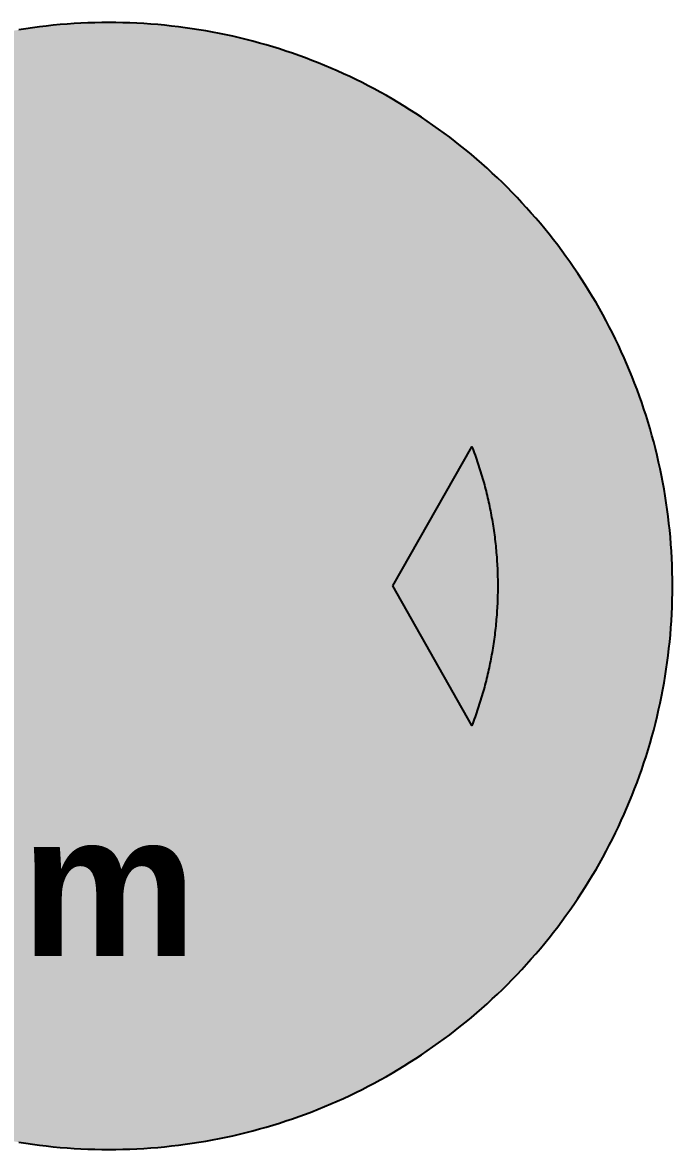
# Model space of a CAD drawing. Header units: metres. Extents: x -10.3 to 34.1, y -1.5 to 32.9.
# Drawn here: x 1.534 to 4.1, y 24.708 to 29.158 of the extents above; entities that cross this region are included whole.
import ezdxf
from ezdxf.enums import TextEntityAlignment as Align

# ---------------------------------------------------------------- set-up
doc = ezdxf.new("R2010")
doc.units = ezdxf.units.M
doc.styles.add('DZ', font='arialbd.ttf')

# ---------------------------------------------------------------- blocks, each defined once
blk = doc.blocks.new('*U10')
at = {"true_color": 0xf1efea}
blk.add_hatch(color=7, dxfattribs=at).paths.add_polyline_path([(3.175028208457561, 4.725145759998384e-05), (3.174731208457742, 0.0394612514575936), (3.174044208457544, 0.07885725145759714), (3.172826208457663, 0.1181752514575987), (3.171074208457539, 0.1574182514575977), (3.168863208457551, 0.1966612514575967), (3.166196208457577, 0.2357512514575983), (3.163073208457617, 0.2748442514575924), (3.159491208457566, 0.3137812514575966), (3.155375208457726, 0.3527182514576008), (3.150803208457673, 0.3915052514576001), (3.14570020845771, 0.4302142514575973), (3.14021320845758, 0.4688482514575991), (3.134192208457661, 0.5074042514575989), (3.12771520845753, 0.5458102514575938), (3.12078220845764, 0.5841382514575937), (3.113390208457658, 0.6223162514575957), (3.105542208457691, 0.6604162514575957), (3.097235208457632, 0.6983632514575913), (3.088472208457588, 0.7361572514575965), (3.079253208457557, 0.7738762514575921), (3.069575208457663, 0.8115202514575923), (3.059441208457556, 0.8489332514575931), (3.04877320845766, 0.8862712514575986), (3.037724208457703, 0.923381251457597), (3.026294208457684, 0.9604132514575934), (3.01433020845765, 0.997295251457599), (3.001910208457629, 1.033946251457591), (2.989109208457548, 1.070522251457595), (2.975774208457678, 1.106870251457591), (2.96205820845752, 1.1431432514576), (2.947883208457724, 1.179185251457595), (2.933330208457519, 1.214999251457597), (2.918318208457676, 1.250660251457594), (2.902850208457621, 1.286168251457594), (2.886923208457701, 1.321526251457597), (2.870540208457569, 1.356578251457597), (2.853776208457602, 1.391555251457595), (2.836631208457574, 1.426226251457598), (2.819030208457561, 1.460744251457596), (2.800970208457684, 1.495034251457595), (2.782529208457517, 1.529171251457596), (2.763632208457593, 1.563005251457595), (2.744276208457577, 1.596683251457597), (2.72461720845753, 1.630136251457598), (2.704424208457694, 1.663283251457598), (2.6839282084576, 1.6962772514576), (2.662973208457642, 1.7289682514576), (2.641559208457593, 1.761506251457595), (2.619767208457588, 1.793738251457595), (2.597591208457643, 1.825742251457596), (2.574962208457591, 1.857440251457595), (2.552024208457524, 1.888910251457594), (2.528555208457546, 1.920152251457592), (2.504780208457659, 1.951091251457596), (2.48054920845756, 1.981724251457598), (2.45601220845755, 2.0121262514576), (2.430944208457631, 2.042303251457595), (2.405567208457696, 2.072096251457593), (2.379812208457579, 2.101661251457598), (2.353601208457703, 2.130923251457594), (2.327081208457584, 2.159954251457597), (2.300108208457586, 2.188607251457595), (2.272751208457648, 2.2169512514576), (2.245091208457679, 2.244995251457594), (2.216972208457618, 2.272730251457594), (2.188628208457557, 2.300087251457596), (2.159975208457708, 2.327060251457594), (2.130944208457676, 2.353580251457599), (2.101682208457659, 2.379791251457595), (2.072117208457612, 2.405546251457592), (2.042324208457685, 2.430923251457598), (2.01214720845759, 2.455916251457593), (1.981745208457723, 2.480528251457597), (1.951112208457643, 2.504759251457598), (1.920173208457654, 2.528534251457598), (1.888931208457634, 2.551928251457594), (1.857461208457734, 2.5749412514576), (1.825685208457698, 2.597570251457595), (1.793759208457586, 2.619746251457597), (1.761527208457564, 2.641538251457595), (1.728989208457633, 2.662952251457595), (1.696298208457519, 2.683907251457596), (1.663304208457602, 2.704403251457597), (1.630157208457731, 2.724596251457596), (1.596704208457722, 2.744333251457595), (1.563026208457713, 2.763611251457595), (1.529192208457643, 2.782508251457598), (1.495055208457543, 2.800949251457594), (1.460765208457715, 2.819009251457599), (1.426247208457553, 2.836610251457598), (1.391576208457663, 2.853833251457599), (1.356599208457637, 2.870597251457594), (1.321547208457686, 2.886902251457597), (1.286189208457599, 2.902829251457595), (1.250681208457663, 2.9182972514576), (1.215020208457545, 2.933309251457599), (1.179128208457668, 2.947940251457593), (1.143086208457716, 2.9620372514576), (1.106891208457582, 2.975828251457598), (1.07054320845772, 2.9890882514576), (1.033967208457525, 3.001889251457596), (0.9973162084576321, 3.014309251457595), (0.960434208457527, 3.026273251457594), (0.9234022084575733, 3.037778251457594), (0.8862172084576647, 3.048827251457594), (0.8489542084577257, 3.059420251457594), (0.8114632084576803, 3.069554251457594), (0.7738972084577105, 3.079232251457595), (0.7361782084575585, 3.088451251457597), (0.6983842084577097, 3.097292251457594), (0.6603592084576482, 3.105596251457596), (0.6223372084576928, 3.113444251457592), (0.5840842084575248, 3.120836251457595), (0.5457562084576599, 3.127772251457598), (0.5073502084575372, 3.134249251457595), (0.4688692084577175, 3.140192251457597), (0.4302352084577157, 3.145754251457594), (0.3915262084575621, 3.150782251457597), (0.3526642084576812, 3.155354251457593), (0.3138022084575729, 3.159470251457597), (0.2748652084575403, 3.163127251457594), (0.2357722084576741, 3.166253251457595), (0.196607208457535, 3.168920251457591), (0.1574392084575171, 3.171128251457594), (0.1181962084575749, 3.172805251457595), (0.07880020845767799, 3.174023251457596), (0.03940720845765977, 3.174785251457591), (1.120845753543875e-05, 3.175016251457597), (-0.03945979154228585, 3.174785251457591), (-0.07885579154241018, 3.174023251457596), (-0.1181767915423828, 3.172805251457595), (-0.157419791542325, 3.171128251457594), (-0.1966627915422672, 3.168920251457591), (-0.235752791542482, 3.166253251457595), (-0.2748427915424694, 3.163127251457594), (-0.3137797915422746, 3.159470251457597), (-0.3527197915424134, 3.155354251457593), (-0.3915037915422639, 3.150782251457597), (-0.4302157915422962, 3.145754251457594), (-0.4688467915424193, 3.140192251457597), (-0.5074057915422694, 3.134249251457595), (-0.545808791542286, 3.127772251457598), (-0.5841397915424844, 3.120836251457595), (-0.6223147915423946, 3.113444251457592), (-0.6604147915423804, 3.105596251457596), (-0.6983617915424114, 3.097292251457594), (-0.7361587915423664, 3.088451251457597), (-0.773877791542291, 3.079232251457595), (-0.8115187915424125, 3.069554251457594), (-0.8489347915423062, 3.059420251457594), (-0.8862727915423969, 3.048827251457594), (-0.923379791542275, 3.037778251457594), (-0.9604147915423349, 3.026273251457594), (-0.9972937915423339, 3.014309251457595), (-1.033947791542333, 3.001889251457596), (-1.070523791542301, 2.9890882514576), (-1.10687179154239, 2.975828251457598), (-1.143141791542448, 2.9620372514576), (-1.179183791542401, 2.947940251457593), (-1.214997791542474, 2.933309251457599), (-1.250658791542365, 2.9182972514576), (-1.286169791542407, 2.902829251457595), (-1.321524791542388, 2.886902251457597), (-1.356654791542369, 2.870597251457594), (-1.391553791542365, 2.853833251457599), (-1.426224791542482, 2.836610251457598), (-1.460742791542416, 2.819009251457599), (-1.495032791542472, 2.800949251457594), (-1.529169791542345, 2.782508251457598), (-1.563003791542415, 2.763611251457595), (-1.596684791542303, 2.744333251457595), (-1.630134791542432, 2.724596251457596), (-1.663281791542304, 2.704403251457597), (-1.696278791542327, 2.683907251457596), (-1.728966791542335, 2.662952251457595), (-1.761504791542266, 2.641538251457595), (-1.793736791542288, 2.619746251457597), (-1.82574079154243, 2.597570251457595), (-1.857441791542315, 2.5749412514576), (-1.888911791542442, 2.551928251457594), (-1.920153791542462, 2.528534251457598), (-1.951089791542345, 2.504759251457598), (-1.981722791542425, 2.480528251457597), (-2.012127791542398, 2.455916251457593), (-2.042301791542386, 2.430923251457598), (-2.072094791542313, 2.405546251457592), (-2.101662791542467, 2.379791251457595), (-2.130921791542378, 2.353580251457599), (-2.159955791542289, 2.327060251457594), (-2.188605791542259, 2.300087251457596), (-2.216952791542426, 2.272730251457594), (-2.245068791542381, 2.244995251457594), (-2.272731791542456, 2.2169512514576), (-2.300085791542288, 2.188607251457595), (-2.327061791542392, 2.159954251457597), (-2.353578791542405, 2.130923251457594), (-2.379792791542386, 2.101661251457598), (-2.405547791542276, 2.072096251457593), (-2.430921791542333, 2.042303251457595), (-2.455914791542328, 2.0121262514576), (-2.480526791542261, 1.981724251457598), (-2.504760791542467, 1.951091251457596), (-2.528532791542475, 1.920152251457592), (-2.551926791542301, 1.888910251457594), (-2.574939791542293, 1.857440251457595), (-2.597571791542451, 1.825742251457596), (-2.619744791542289, 1.793738251457595), (-2.6415397915424, 1.761506251457595), (-2.662950791542344, 1.7289682514576), (-2.683905791542302, 1.6962772514576), (-2.704404791542275, 1.663283251457598), (-2.724597791542338, 1.630136251457598), (-2.744331791542309, 1.596683251457597), (-2.763609791542295, 1.563005251457595), (-2.782509791542325, 1.529171251457596), (-2.800947791542385, 1.495034251457595), (-2.819007791542263, 1.460744251457596), (-2.836611791542382, 1.426226251457598), (-2.853831791542334, 1.391555251457595), (-2.870595791542301, 1.356578251457597), (-2.886903791542282, 1.321526251457597), (-2.902827791542323, 1.286168251457594), (-2.918295791542378, 1.250660251457594), (-2.933307791542448, 1.214999251457597), (-2.947938791542456, 1.179185251457595), (-2.962035791542449, 1.1431432514576), (-2.975826791542304, 1.106870251457591), (-2.989086791542477, 1.070522251457595), (-3.001887791542331, 1.033946251457591), (-3.014307791542351, 0.997295251457599), (-3.026271791542386, 0.9604132514575934), (-3.037779791542435, 0.923381251457597), (-3.048828791542392, 0.8862712514575986), (-3.059418791542257, 0.8489332514575931), (-3.069552791542365, 0.8115202514575923), (-3.079230791542259, 0.7738762514575921), (-3.088452791542395, 0.7361572514575965), (-3.097290791542364, 0.6983632514575913), (-3.105597791542423, 0.6604162514575957), (-3.11344579154239, 0.6223162514575957), (-3.120837791542372, 0.5841382514575937), (-3.127770791542262, 0.5458102514575938), (-3.134247791542394, 0.5074042514575989), (-3.140190791542282, 0.4688482514575991), (-3.145752791542336, 0.4302142514575973), (-3.150783791542481, 0.3915052514576001), (-3.155355791542306, 0.3527182514576008), (-3.159468791542268, 0.3137812514575966), (-3.163128791542349, 0.2748442514575924), (-3.166251791542309, 0.2357512514575983), (-3.168918791542283, 0.1966612514575967), (-3.171129791542271, 0.1574182514575977), (-3.172803791542365, 0.1181752514575987), (-3.174024791542352, 0.07885725145759714), (-3.174786791542474, 0.0394612514575936), (-3.175014791542353, -9.748542405318972e-06), (-3.174786791542474, -0.03940574854240886), (-3.174024791542352, -0.07880174854240529), (-3.172803791542365, -0.1181977485424017), (-3.171129791542271, -0.1574407485424008), (-3.168918791542283, -0.1966057485424049), (-3.166251791542309, -0.2357737485424014), (-3.163128791542349, -0.274863748542403), (-3.159468791542268, -0.3138007485424072), (-3.155355791542306, -0.3526627485424019), (-3.150783791542481, -0.3915247485424036), (-3.145752791542336, -0.4302367485424003), (-3.140190791542282, -0.4688677485424027), (-3.134247791542394, -0.5073487485424), (-3.127770791542262, -0.545754748542409), (-3.120837791542372, -0.5840827485424018), (-3.11344579154239, -0.6223357485423993), (-3.105597791542423, -0.6603607485424039), (-3.097290791542364, -0.6983827485424019), (-3.088452791542395, -0.7361797485423995), (-3.079230791542259, -0.7738987485424023), (-3.069552791542365, -0.8114647485424076), (-3.059418791542257, -0.8489557485424033), (-3.048828791542392, -0.8862157485423996), (-3.037779791542435, -0.9234007485424076), (-3.026271791542386, -0.9604357485424035), (-3.014307791542351, -0.9973147485424025), (-3.001887791542331, -1.033968748542408), (-2.989086791542477, -1.070544748542405), (-2.975826791542304, -1.106892748542409), (-2.962035791542449, -1.143087748542401), (-2.947938791542456, -1.179129748542403), (-2.933307791542448, -1.215018748542407), (-2.918295791542378, -1.250679748542405), (-2.902827791542323, -1.286190748542404), (-2.886903791542282, -1.321545748542407), (-2.870595791542301, -1.3565977485424), (-2.853831791542334, -1.391574748542405), (-2.836611791542382, -1.426245748542401), (-2.819007791542263, -1.460763748542407), (-2.800947791542385, -1.495053748542405), (-2.782509791542325, -1.529190748542407), (-2.763609791542295, -1.563024748542405), (-2.744331791542309, -1.596705748542407), (-2.724597791542338, -1.630155748542409), (-2.704404791542275, -1.663302748542408), (-2.683905791542302, -1.696299748542403), (-2.662950791542344, -1.728987748542403), (-2.6415397915424, -1.761525748542406), (-2.619744791542289, -1.793757748542406), (-2.597571791542451, -1.825686748542404), (-2.574939791542293, -1.857462748542405), (-2.551926791542301, -1.888932748542404), (-2.528532791542475, -1.920174748542403), (-2.504760791542467, -1.951110748542407), (-2.480526791542261, -1.981743748542401), (-2.455914791542328, -2.012148748542403), (-2.430921791542333, -2.042322748542405), (-2.405547791542276, -2.072115748542403), (-2.379792791542386, -2.101683748542401), (-2.353578791542405, -2.130942748542404), (-2.327061791542392, -2.159976748542407), (-2.300085791542288, -2.188626748542406), (-2.272731791542456, -2.216973748542403), (-2.245068791542381, -2.2450897485424), (-2.216952791542426, -2.272752748542404), (-2.188605791542259, -2.300106748542406), (-2.159955791542289, -2.327082748542404), (-2.130921791542378, -2.353599748542409), (-2.101662791542467, -2.379813748542405), (-2.072094791542313, -2.405568748542409), (-2.042301791542386, -2.430942748542408), (-2.012127791542398, -2.456013748542405), (-1.981722791542425, -2.480547748542408), (-1.951089791542345, -2.504781748542401), (-1.920153791542462, -2.528553748542409), (-1.888911791542442, -2.552025748542407), (-1.857441791542315, -2.574960748542404), (-1.82574079154243, -2.597592748542406), (-1.793736791542288, -2.619765748542408), (-1.761504791542266, -2.641560748542405), (-1.728966791542335, -2.662971748542406), (-1.696278791542327, -2.683926748542406), (-1.663281791542304, -2.704425748542407), (-1.630134791542432, -2.724618748542399), (-1.596684791542303, -2.744277748542403), (-1.563003791542415, -2.763630748542406), (-1.529169791542345, -2.782530748542401), (-1.495032791542472, -2.800968748542404), (-1.460742791542416, -2.819028748542403), (-1.426224791542482, -2.836632748542401), (-1.391553791542365, -2.853777748542401), (-1.356654791542369, -2.870541748542403), (-1.321524791542388, -2.8869247485424), (-1.286169791542407, -2.902848748542405), (-1.250658791542365, -2.918316748542404), (-1.214997791542474, -2.933328748542403), (-1.179183791542401, -2.947884748542409), (-1.143141791542448, -2.962056748542404), (-1.10687179154239, -2.975772748542406), (-1.070523791542301, -2.989107748542404), (-1.033947791542333, -3.001908748542407), (-0.9972937915423339, -3.014328748542406), (-0.9604147915423349, -3.026292748542405), (-0.923379791542275, -3.037722748542409), (-0.8862727915423969, -3.048771748542409), (-0.8489347915423062, -3.059439748542404), (-0.8115187915424125, -3.069573748542405), (-0.773877791542291, -3.079251748542406), (-0.7361587915423664, -3.0884737485424), (-0.6983617915424114, -3.097236748542402), (-0.6604147915423804, -3.105540748542404), (-0.6223147915423946, -3.113388748542407), (-0.5841397915424844, -3.120780748542403), (-0.545808791542286, -3.127716748542399), (-0.5074057915422694, -3.134193748542403), (-0.4688467915424193, -3.1402117485424), (-0.4302157915422962, -3.145698748542403), (-0.3915037915422639, -3.1508047485424), (-0.3527197915424134, -3.155376748542404), (-0.3137797915422746, -3.1594897485424), (-0.2748427915424694, -3.163071748542409), (-0.235752791542482, -3.166197748542404), (-0.1966627915422672, -3.168864748542406), (-0.157419791542325, -3.171072748542402), (-0.1181767915423828, -3.172824748542405), (-0.07885579154241018, -3.174045748542399), (-0.03945979154228585, -3.174729748542406), (1.120845753543875e-05, -3.174960748542405), (0.03940720845765977, -3.174729748542406), (0.07880020845767799, -3.174045748542399), (0.1181962084575749, -3.172824748542405), (0.1574392084575171, -3.171072748542402), (0.196607208457535, -3.168864748542406), (0.2357722084576741, -3.166197748542404), (0.2748652084575403, -3.163071748542409), (0.3138022084575729, -3.1594897485424), (0.3526642084576812, -3.155376748542404), (0.3915262084575621, -3.1508047485424), (0.4302352084577157, -3.145698748542403), (0.4688692084577175, -3.1402117485424), (0.5073502084575372, -3.134193748542403), (0.5457562084576599, -3.127716748542399), (0.5840842084575248, -3.120780748542403), (0.6223372084576928, -3.113388748542407), (0.6603592084576482, -3.105540748542404), (0.6983842084577097, -3.097236748542402), (0.7361782084575585, -3.0884737485424), (0.7738972084577105, -3.079251748542406), (0.8114632084576803, -3.069573748542405), (0.8489542084577257, -3.059439748542404), (0.8862172084576647, -3.048771748542409), (0.9234022084575733, -3.037722748542409), (0.960434208457527, -3.026292748542405), (0.9973162084576321, -3.014328748542406), (1.033967208457525, -3.001908748542407), (1.07054320845772, -2.989107748542404), (1.106891208457582, -2.975772748542406), (1.143086208457716, -2.962056748542404), (1.179128208457668, -2.947884748542409), (1.215020208457545, -2.933328748542403), (1.250681208457663, -2.918316748542404), (1.286189208457599, -2.902848748542405), (1.321547208457686, -2.8869247485424), (1.356599208457637, -2.870541748542403), (1.391576208457663, -2.853777748542401), (1.426247208457553, -2.836632748542401), (1.460765208457715, -2.819028748542403), (1.495055208457543, -2.800968748542404), (1.529192208457643, -2.782530748542401), (1.563026208457713, -2.763630748542406), (1.596704208457722, -2.744277748542403), (1.630157208457731, -2.724618748542399), (1.663304208457602, -2.704425748542407), (1.696298208457519, -2.683926748542406), (1.728989208457633, -2.662971748542406), (1.761527208457564, -2.641560748542405), (1.793759208457586, -2.619765748542408), (1.825685208457698, -2.597592748542406), (1.857461208457734, -2.574960748542404), (1.888931208457634, -2.552025748542407), (1.920173208457654, -2.528553748542409), (1.951112208457643, -2.504781748542401), (1.981745208457723, -2.480547748542408), (2.01214720845759, -2.456013748542405), (2.042324208457685, -2.430942748542408), (2.072117208457612, -2.405568748542409), (2.101682208457659, -2.379813748542405), (2.130944208457676, -2.353599748542409), (2.159975208457708, -2.327082748542404), (2.188628208457557, -2.300106748542406), (2.216972208457618, -2.272752748542404), (2.245091208457679, -2.2450897485424), (2.272751208457648, -2.216973748542403), (2.300108208457586, -2.188626748542406), (2.327081208457584, -2.159976748542407), (2.353601208457703, -2.130942748542404), (2.379812208457579, -2.101683748542401), (2.405567208457696, -2.072115748542403), (2.430944208457631, -2.042322748542405), (2.45601220845755, -2.012148748542403), (2.48054920845756, -1.981743748542401), (2.504780208457659, -1.951110748542407), (2.528555208457546, -1.920174748542403), (2.552024208457524, -1.888932748542404), (2.574962208457591, -1.857462748542405), (2.597591208457643, -1.825686748542404), (2.619767208457588, -1.793757748542406), (2.641559208457593, -1.761525748542406), (2.662973208457642, -1.728987748542403), (2.6839282084576, -1.696299748542403), (2.704424208457694, -1.663302748542408), (2.72461720845753, -1.630155748542409), (2.744276208457577, -1.596705748542407), (2.763632208457593, -1.563024748542405), (2.782529208457517, -1.529190748542407), (2.800970208457684, -1.495053748542405), (2.819030208457561, -1.460763748542407), (2.836631208457574, -1.426245748542401), (2.853776208457602, -1.391574748542405), (2.870540208457569, -1.3565977485424), (2.886923208457701, -1.321545748542407), (2.902850208457621, -1.286190748542404), (2.918318208457676, -1.250679748542405), (2.933330208457519, -1.215018748542407), (2.947883208457724, -1.179129748542403), (2.96205820845752, -1.143087748542401), (2.975774208457678, -1.106892748542409), (2.989109208457548, -1.070544748542405), (3.001910208457629, -1.033968748542408), (3.01433020845765, -0.9973147485424025), (3.026294208457684, -0.9604357485424035), (3.037724208457703, -0.9234007485424076), (3.04877320845766, -0.8862157485423996), (3.059441208457556, -0.8489557485424033), (3.069575208457663, -0.8114647485424076), (3.079253208457557, -0.7738987485424023), (3.088472208457588, -0.7361797485423995), (3.097235208457632, -0.6983827485424019), (3.105542208457691, -0.6603607485424039), (3.113390208457658, -0.6223357485423993), (3.12078220845764, -0.5840827485424018), (3.12771520845753, -0.545754748542409), (3.134192208457661, -0.5073487485424), (3.14021320845758, -0.4688677485424027), (3.14570020845771, -0.4302367485424003), (3.150803208457673, -0.3915247485424036), (3.155375208457726, -0.3526627485424019), (3.159491208457566, -0.3138007485424072), (3.163073208457617, -0.274863748542403), (3.166196208457577, -0.2357737485424014), (3.168863208457551, -0.1966057485424049), (3.171074208457539, -0.1574407485424008), (3.172826208457663, -0.1181977485424017), (3.174044208457544, -0.07880174854240529), (3.174731208457742, -0.03940574854240886), (3.174959208457621, -9.748542405318972e-06)])
at = {"true_color": 0x292829}
blk.add_hatch(color=250, dxfattribs=at).paths.add_polyline_path([(1.599476208457545, 4.725145759998384e-05), (2.045300208457674, 0.7851112514575913), (2.04971320845756, 0.7733422514575974), (2.054135208457537, 0.7615312514575958), (2.058476208457605, 0.7497202514575942), (2.062745208457627, 0.7379092514575927), (2.066936208457618, 0.7260982514575982), (2.07104920845758, 0.7142122514575941), (2.075165208457647, 0.7023262514575972), (2.079128208457532, 0.6904372514575936), (2.083013208457614, 0.6784732514575946), (2.086901208457575, 0.6665122514575952), (2.090711208457733, 0.6545482514575962), (2.094368208457708, 0.6425842514575972), (2.098025208457684, 0.6305452514575958), (2.101607208457735, 0.6185062514575943), (2.105111208457529, 0.6064642514575933), (2.108540208457625, 0.5944252514575918), (2.11189420845757, 0.5823862514575975), (2.115245208457636, 0.570269251457594), (2.118446208457626, 0.5581552514575971), (2.121647208457616, 0.5460382514576008), (2.124695208457651, 0.5338462514575948), (2.127743208457686, 0.5217322514575908), (2.130638208457539, 0.509540251457592), (2.13353320845762, 0.4973482514575931), (2.136353208457549, 0.4850782514575922), (2.139098208457553, 0.4728862514575933), (2.141765208457527, 0.4606192514575991), (2.144354208457698, 0.4483492514575982), (2.146868208457717, 0.4360822514575968), (2.149385208457615, 0.4238152514575955), (2.15174620845768, 0.4115452514575946), (2.154032208457592, 0.3992002514575983), (2.156318208457733, 0.3869332514575969), (2.158451208457691, 0.3745882514575936), (2.160584208457649, 0.3622432514575973), (2.162642208457682, 0.3498232514575914), (2.164625208457564, 0.3374782514575951), (2.166452208457613, 0.3250582514575964), (2.16828220845754, 0.312713251457593), (2.170034208457664, 0.3002932514575942), (2.171711208457636, 0.2878732514575955), (2.173388208457609, 0.2754532514575967), (2.174912208457626, 0.2630332514575979), (2.176358208457613, 0.2505352514575971), (2.177729208457676, 0.2381152514575984), (2.179103208457618, 0.2256172514575976), (2.180321208457726, 0.2131222514575963), (2.181539208457607, 0.2006992514575909), (2.182607208457639, 0.1882042514575968), (2.183675208457671, 0.175706251457596), (2.184665208457672, 0.1631332514575927), (2.185580208457522, 0.1506382514575915), (2.186417208457569, 0.1381402514575978), (2.18710420845754, 0.1255672514575945), (2.187788208457632, 0.1130692514576008), (2.188397208457572, 0.1004962514575976), (2.189009208457619, 0.0880012514575963), (2.189465208457604, 0.07542825145759302), (2.189846208457666, 0.06285525145759685), (2.190152208457575, 0.05028225145760068), (2.190380208457682, 0.0377092514575974), (2.190608208457561, 0.02513625145759413), (2.190683208457712, 0.01256325145759085), (2.190761208457515, -9.748542405318972e-06), (2.190683208457712, -0.01258274854240149), (2.190608208457561, -0.02515574854240477), (2.190380208457682, -0.03772874854240804), (2.190152208457575, -0.05030174854240421), (2.189846208457666, -0.06287474854240038), (2.189465208457604, -0.07544774854240366), (2.189009208457619, -0.08794574854240444), (2.188397208457572, -0.1005187485424006), (2.187788208457632, -0.1130917485424039), (2.18710420845754, -0.1255867485424051), (2.186417208457569, -0.1381597485424084), (2.185580208457522, -0.1506577485424021), (2.184665208457672, -0.1631557485424029), (2.183675208457671, -0.1756507485424041), (2.182607208457639, -0.1881487485424049), (2.181539208457607, -0.2006437485424062), (2.180321208457726, -0.2131417485423999), (2.179103208457618, -0.2256397485424078), (2.177729208457676, -0.238134748542409), (2.176358208457613, -0.2505547485424007), (2.174912208457626, -0.2629777485424061), (2.173388208457609, -0.2754727485424002), (2.171711208457636, -0.2878927485424061), (2.170034208457664, -0.3003157485424044), (2.16828220845754, -0.3127357485424032), (2.166452208457613, -0.3250807485424065), (2.164625208457564, -0.3375007485424053), (2.162642208457682, -0.3498457485424087), (2.160584208457649, -0.3622657485424003), (2.158451208457691, -0.3746107485424037), (2.156318208457733, -0.3869527485424005), (2.154032208457592, -0.3992227485424014), (2.15174620845768, -0.4115677485424047), (2.149385208457615, -0.4238347485424061), (2.146868208457717, -0.4361797485424024), (2.144354208457698, -0.4484467485424037), (2.141765208457527, -0.4606387485424026), (2.139098208457553, -0.4729087485424035), (2.136353208457549, -0.4851757485424049), (2.13353320845762, -0.4973677485424037), (2.130638208457539, -0.5095597485424026), (2.127743208457686, -0.5217517485424015), (2.124695208457651, -0.533868748542405), (2.121647208457616, -0.5460607485424038), (2.118446208457626, -0.5581747485424007), (2.115245208457636, -0.5702917485424042), (2.11189420845757, -0.582405748542401), (2.108540208457625, -0.5944477485424091), (2.105111208457529, -0.606561748542406), (2.101607208457735, -0.6186007485424074), (2.098025208457684, -0.6305647485423993), (2.094368208457708, -0.6426037485424008), (2.090711208457733, -0.6545677485424068), (2.086901208457575, -0.6665317485424058), (2.083013208457614, -0.6784957485424048), (2.079128208457532, -0.6904597485424038), (2.075165208457647, -0.7023457485424007), (2.07104920845758, -0.7142317485424048), (2.066936208457618, -0.7261207485424013), (2.062745208457627, -0.7379317485424028), (2.058476208457605, -0.7497427485424044), (2.054135208457537, -0.761553748542406), (2.04971320845756, -0.7733647485424076), (2.045294208457689, -0.7850977485424)])
at = {"color": 7, "true_color": 0xf1efea}
for points in [[(3.175028208457561, 4.725145759998384e-05), (3.174731208457742, 0.0394612514575936), (3.174044208457544, 0.07885725145759714), (3.172826208457663, 0.1181752514575987), (3.171074208457539, 0.1574182514575977), (3.168863208457551, 0.1966612514575967), (3.166196208457577, 0.2357512514575983), (3.163073208457617, 0.2748442514575924), (3.159491208457566, 0.3137812514575966), (3.155375208457726, 0.3527182514576008), (3.150803208457673, 0.3915052514576001), (3.14570020845771, 0.4302142514575973), (3.14021320845758, 0.4688482514575991), (3.134192208457661, 0.5074042514575989), (3.12771520845753, 0.5458102514575938), (3.12078220845764, 0.5841382514575937), (3.113390208457658, 0.6223162514575957), (3.105542208457691, 0.6604162514575957), (3.097235208457632, 0.6983632514575913), (3.088472208457588, 0.7361572514575965), (3.079253208457557, 0.7738762514575921), (3.069575208457663, 0.8115202514575923), (3.059441208457556, 0.8489332514575931), (3.04877320845766, 0.8862712514575986), (3.037724208457703, 0.923381251457597), (3.026294208457684, 0.9604132514575934), (3.01433020845765, 0.997295251457599), (3.001910208457629, 1.033946251457591), (2.989109208457548, 1.070522251457595), (2.975774208457678, 1.106870251457591), (2.96205820845752, 1.1431432514576), (2.947883208457724, 1.179185251457595), (2.933330208457519, 1.214999251457597), (2.918318208457676, 1.250660251457594), (2.902850208457621, 1.286168251457594), (2.886923208457701, 1.321526251457597), (2.870540208457569, 1.356578251457597), (2.853776208457602, 1.391555251457595), (2.836631208457574, 1.426226251457598), (2.819030208457561, 1.460744251457596), (2.800970208457684, 1.495034251457595), (2.782529208457517, 1.529171251457596), (2.763632208457593, 1.563005251457595), (2.744276208457577, 1.596683251457597), (2.72461720845753, 1.630136251457598), (2.704424208457694, 1.663283251457598), (2.6839282084576, 1.6962772514576), (2.662973208457642, 1.7289682514576), (2.641559208457593, 1.761506251457595), (2.619767208457588, 1.793738251457595), (2.597591208457643, 1.825742251457596), (2.574962208457591, 1.857440251457595), (2.552024208457524, 1.888910251457594), (2.528555208457546, 1.920152251457592), (2.504780208457659, 1.951091251457596), (2.48054920845756, 1.981724251457598), (2.45601220845755, 2.0121262514576), (2.430944208457631, 2.042303251457595), (2.405567208457696, 2.072096251457593), (2.379812208457579, 2.101661251457598), (2.353601208457703, 2.130923251457594), (2.327081208457584, 2.159954251457597), (2.300108208457586, 2.188607251457595), (2.272751208457648, 2.2169512514576), (2.245091208457679, 2.244995251457594), (2.216972208457618, 2.272730251457594), (2.188628208457557, 2.300087251457596), (2.159975208457708, 2.327060251457594), (2.130944208457676, 2.353580251457599), (2.101682208457659, 2.379791251457595), (2.072117208457612, 2.405546251457592), (2.042324208457685, 2.430923251457598), (2.01214720845759, 2.455916251457593), (1.981745208457723, 2.480528251457597), (1.951112208457643, 2.504759251457598), (1.920173208457654, 2.528534251457598), (1.888931208457634, 2.551928251457594), (1.857461208457734, 2.5749412514576), (1.825685208457698, 2.597570251457595), (1.793759208457586, 2.619746251457597), (1.761527208457564, 2.641538251457595), (1.728989208457633, 2.662952251457595), (1.696298208457519, 2.683907251457596), (1.663304208457602, 2.704403251457597), (1.630157208457731, 2.724596251457596), (1.596704208457722, 2.744333251457595), (1.563026208457713, 2.763611251457595), (1.529192208457643, 2.782508251457598), (1.495055208457543, 2.800949251457594), (1.460765208457715, 2.819009251457599), (1.426247208457553, 2.836610251457598), (1.391576208457663, 2.853833251457599), (1.356599208457637, 2.870597251457594), (1.321547208457686, 2.886902251457597), (1.286189208457599, 2.902829251457595), (1.250681208457663, 2.9182972514576), (1.215020208457545, 2.933309251457599), (1.179128208457668, 2.947940251457593), (1.143086208457716, 2.9620372514576), (1.106891208457582, 2.975828251457598), (1.07054320845772, 2.9890882514576), (1.033967208457525, 3.001889251457596), (0.9973162084576321, 3.014309251457595), (0.960434208457527, 3.026273251457594), (0.9234022084575733, 3.037778251457594), (0.8862172084576647, 3.048827251457594), (0.8489542084577257, 3.059420251457594), (0.8114632084576803, 3.069554251457594), (0.7738972084577105, 3.079232251457595), (0.7361782084575585, 3.088451251457597), (0.6983842084577097, 3.097292251457594), (0.6603592084576482, 3.105596251457596), (0.6223372084576928, 3.113444251457592), (0.5840842084575248, 3.120836251457595), (0.5457562084576599, 3.127772251457598), (0.5073502084575372, 3.134249251457595), (0.4688692084577175, 3.140192251457597), (0.4302352084577157, 3.145754251457594), (0.3915262084575621, 3.150782251457597), (0.3526642084576812, 3.155354251457593), (0.3138022084575729, 3.159470251457597), (0.2748652084575403, 3.163127251457594), (0.2357722084576741, 3.166253251457595), (0.196607208457535, 3.168920251457591), (0.1574392084575171, 3.171128251457594), (0.1181962084575749, 3.172805251457595), (0.07880020845767799, 3.174023251457596), (0.03940720845765977, 3.174785251457591), (1.120845753543875e-05, 3.175016251457597), (-0.03945979154228585, 3.174785251457591), (-0.07885579154241018, 3.174023251457596), (-0.1181767915423828, 3.172805251457595), (-0.157419791542325, 3.171128251457594), (-0.1966627915422672, 3.168920251457591), (-0.235752791542482, 3.166253251457595), (-0.2748427915424694, 3.163127251457594), (-0.3137797915422746, 3.159470251457597), (-0.3527197915424134, 3.155354251457593), (-0.3915037915422639, 3.150782251457597), (-0.4302157915422962, 3.145754251457594), (-0.4688467915424193, 3.140192251457597), (-0.5074057915422694, 3.134249251457595)], [(-0.5074057915422694, -3.134193748542403), (-0.4688467915424193, -3.1402117485424), (-0.4302157915422962, -3.145698748542403), (-0.3915037915422639, -3.1508047485424), (-0.3527197915424134, -3.155376748542404), (-0.3137797915422746, -3.1594897485424), (-0.2748427915424694, -3.163071748542409), (-0.235752791542482, -3.166197748542404), (-0.1966627915422672, -3.168864748542406), (-0.157419791542325, -3.171072748542402), (-0.1181767915423828, -3.172824748542405), (-0.07885579154241018, -3.174045748542399), (-0.03945979154228585, -3.174729748542406), (1.120845753543875e-05, -3.174960748542405), (0.03940720845765977, -3.174729748542406), (0.07880020845767799, -3.174045748542399), (0.1181962084575749, -3.172824748542405), (0.1574392084575171, -3.171072748542402), (0.196607208457535, -3.168864748542406), (0.2357722084576741, -3.166197748542404), (0.2748652084575403, -3.163071748542409), (0.3138022084575729, -3.1594897485424), (0.3526642084576812, -3.155376748542404), (0.3915262084575621, -3.1508047485424), (0.4302352084577157, -3.145698748542403), (0.4688692084577175, -3.1402117485424), (0.5073502084575372, -3.134193748542403), (0.5457562084576599, -3.127716748542399), (0.5840842084575248, -3.120780748542403), (0.6223372084576928, -3.113388748542407), (0.6603592084576482, -3.105540748542404), (0.6983842084577097, -3.097236748542402), (0.7361782084575585, -3.0884737485424), (0.7738972084577105, -3.079251748542406), (0.8114632084576803, -3.069573748542405), (0.8489542084577257, -3.059439748542404), (0.8862172084576647, -3.048771748542409), (0.9234022084575733, -3.037722748542409), (0.960434208457527, -3.026292748542405), (0.9973162084576321, -3.014328748542406), (1.033967208457525, -3.001908748542407), (1.07054320845772, -2.989107748542404), (1.106891208457582, -2.975772748542406), (1.143086208457716, -2.962056748542404), (1.179128208457668, -2.947884748542409), (1.215020208457545, -2.933328748542403), (1.250681208457663, -2.918316748542404), (1.286189208457599, -2.902848748542405), (1.321547208457686, -2.8869247485424), (1.356599208457637, -2.870541748542403), (1.391576208457663, -2.853777748542401), (1.426247208457553, -2.836632748542401), (1.460765208457715, -2.819028748542403), (1.495055208457543, -2.800968748542404), (1.529192208457643, -2.782530748542401), (1.563026208457713, -2.763630748542406), (1.596704208457722, -2.744277748542403), (1.630157208457731, -2.724618748542399), (1.663304208457602, -2.704425748542407), (1.696298208457519, -2.683926748542406), (1.728989208457633, -2.662971748542406), (1.761527208457564, -2.641560748542405), (1.793759208457586, -2.619765748542408), (1.825685208457698, -2.597592748542406), (1.857461208457734, -2.574960748542404), (1.888931208457634, -2.552025748542407), (1.920173208457654, -2.528553748542409), (1.951112208457643, -2.504781748542401), (1.981745208457723, -2.480547748542408), (2.01214720845759, -2.456013748542405), (2.042324208457685, -2.430942748542408), (2.072117208457612, -2.405568748542409), (2.101682208457659, -2.379813748542405), (2.130944208457676, -2.353599748542409), (2.159975208457708, -2.327082748542404), (2.188628208457557, -2.300106748542406), (2.216972208457618, -2.272752748542404), (2.245091208457679, -2.2450897485424), (2.272751208457648, -2.216973748542403), (2.300108208457586, -2.188626748542406), (2.327081208457584, -2.159976748542407), (2.353601208457703, -2.130942748542404), (2.379812208457579, -2.101683748542401), (2.405567208457696, -2.072115748542403), (2.430944208457631, -2.042322748542405), (2.45601220845755, -2.012148748542403), (2.48054920845756, -1.981743748542401), (2.504780208457659, -1.951110748542407), (2.528555208457546, -1.920174748542403), (2.552024208457524, -1.888932748542404), (2.574962208457591, -1.857462748542405), (2.597591208457643, -1.825686748542404), (2.619767208457588, -1.793757748542406), (2.641559208457593, -1.761525748542406), (2.662973208457642, -1.728987748542403), (2.6839282084576, -1.696299748542403), (2.704424208457694, -1.663302748542408), (2.72461720845753, -1.630155748542409), (2.744276208457577, -1.596705748542407), (2.763632208457593, -1.563024748542405), (2.782529208457517, -1.529190748542407), (2.800970208457684, -1.495053748542405), (2.819030208457561, -1.460763748542407), (2.836631208457574, -1.426245748542401), (2.853776208457602, -1.391574748542405), (2.870540208457569, -1.3565977485424), (2.886923208457701, -1.321545748542407), (2.902850208457621, -1.286190748542404), (2.918318208457676, -1.250679748542405), (2.933330208457519, -1.215018748542407), (2.947883208457724, -1.179129748542403), (2.96205820845752, -1.143087748542401), (2.975774208457678, -1.106892748542409), (2.989109208457548, -1.070544748542405), (3.001910208457629, -1.033968748542408), (3.01433020845765, -0.9973147485424025), (3.026294208457684, -0.9604357485424035), (3.037724208457703, -0.9234007485424076), (3.04877320845766, -0.8862157485423996), (3.059441208457556, -0.8489557485424033), (3.069575208457663, -0.8114647485424076), (3.079253208457557, -0.7738987485424023), (3.088472208457588, -0.7361797485423995), (3.097235208457632, -0.6983827485424019), (3.105542208457691, -0.6603607485424039), (3.113390208457658, -0.6223357485423993), (3.12078220845764, -0.5840827485424018), (3.12771520845753, -0.545754748542409), (3.134192208457661, -0.5073487485424), (3.14021320845758, -0.4688677485424027), (3.14570020845771, -0.4302367485424003), (3.150803208457673, -0.3915247485424036), (3.155375208457726, -0.3526627485424019), (3.159491208457566, -0.3138007485424072), (3.163073208457617, -0.274863748542403), (3.166196208457577, -0.2357737485424014), (3.168863208457551, -0.1966057485424049), (3.171074208457539, -0.1574407485424008), (3.172826208457663, -0.1181977485424017), (3.174044208457544, -0.07880174854240529), (3.174731208457742, -0.03940574854240886), (3.174959208457621, -9.748542405318972e-06), (3.175028208457561, 4.725145759998384e-05)]]:
    blk.add_lwpolyline(points, dxfattribs=at)
at = {"color": 250, "true_color": 0x292829}
blk.add_lwpolyline([(1.599476208457545, 4.725145759998384e-05), (2.045300208457674, 0.7851112514575913), (2.04971320845756, 0.7733422514575974), (2.054135208457537, 0.7615312514575958), (2.058476208457605, 0.7497202514575942), (2.062745208457627, 0.7379092514575927), (2.066936208457618, 0.7260982514575982), (2.07104920845758, 0.7142122514575941), (2.075165208457647, 0.7023262514575972), (2.079128208457532, 0.6904372514575936), (2.083013208457614, 0.6784732514575946), (2.086901208457575, 0.6665122514575952), (2.090711208457733, 0.6545482514575962), (2.094368208457708, 0.6425842514575972), (2.098025208457684, 0.6305452514575958), (2.101607208457735, 0.6185062514575943), (2.105111208457529, 0.6064642514575933), (2.108540208457625, 0.5944252514575918), (2.11189420845757, 0.5823862514575975), (2.115245208457636, 0.570269251457594), (2.118446208457626, 0.5581552514575971), (2.121647208457616, 0.5460382514576008), (2.124695208457651, 0.5338462514575948), (2.127743208457686, 0.5217322514575908), (2.130638208457539, 0.509540251457592), (2.13353320845762, 0.4973482514575931), (2.136353208457549, 0.4850782514575922), (2.139098208457553, 0.4728862514575933), (2.141765208457527, 0.4606192514575991), (2.144354208457698, 0.4483492514575982), (2.146868208457717, 0.4360822514575968), (2.149385208457615, 0.4238152514575955), (2.15174620845768, 0.4115452514575946), (2.154032208457592, 0.3992002514575983), (2.156318208457733, 0.3869332514575969), (2.158451208457691, 0.3745882514575936), (2.160584208457649, 0.3622432514575973), (2.162642208457682, 0.3498232514575914), (2.164625208457564, 0.3374782514575951), (2.166452208457613, 0.3250582514575964), (2.16828220845754, 0.312713251457593), (2.170034208457664, 0.3002932514575942), (2.171711208457636, 0.2878732514575955), (2.173388208457609, 0.2754532514575967), (2.174912208457626, 0.2630332514575979), (2.176358208457613, 0.2505352514575971), (2.177729208457676, 0.2381152514575984), (2.179103208457618, 0.2256172514575976), (2.180321208457726, 0.2131222514575963), (2.181539208457607, 0.2006992514575909), (2.182607208457639, 0.1882042514575968), (2.183675208457671, 0.175706251457596), (2.184665208457672, 0.1631332514575927), (2.185580208457522, 0.1506382514575915), (2.186417208457569, 0.1381402514575978), (2.18710420845754, 0.1255672514575945), (2.187788208457632, 0.1130692514576008), (2.188397208457572, 0.1004962514575976), (2.189009208457619, 0.0880012514575963), (2.189465208457604, 0.07542825145759302), (2.189846208457666, 0.06285525145759685), (2.190152208457575, 0.05028225145760068), (2.190380208457682, 0.0377092514575974), (2.190608208457561, 0.02513625145759413), (2.190683208457712, 0.01256325145759085), (2.190761208457515, -9.748542405318972e-06), (2.190683208457712, -0.01258274854240149), (2.190608208457561, -0.02515574854240477), (2.190380208457682, -0.03772874854240804), (2.190152208457575, -0.05030174854240421), (2.189846208457666, -0.06287474854240038), (2.189465208457604, -0.07544774854240366), (2.189009208457619, -0.08794574854240444), (2.188397208457572, -0.1005187485424006), (2.187788208457632, -0.1130917485424039), (2.18710420845754, -0.1255867485424051), (2.186417208457569, -0.1381597485424084), (2.185580208457522, -0.1506577485424021), (2.184665208457672, -0.1631557485424029), (2.183675208457671, -0.1756507485424041), (2.182607208457639, -0.1881487485424049), (2.181539208457607, -0.2006437485424062), (2.180321208457726, -0.2131417485423999), (2.179103208457618, -0.2256397485424078), (2.177729208457676, -0.238134748542409), (2.176358208457613, -0.2505547485424007), (2.174912208457626, -0.2629777485424061), (2.173388208457609, -0.2754727485424002), (2.171711208457636, -0.2878927485424061), (2.170034208457664, -0.3003157485424044), (2.16828220845754, -0.3127357485424032), (2.166452208457613, -0.3250807485424065), (2.164625208457564, -0.3375007485424053), (2.162642208457682, -0.3498457485424087), (2.160584208457649, -0.3622657485424003), (2.158451208457691, -0.3746107485424037), (2.156318208457733, -0.3869527485424005), (2.154032208457592, -0.3992227485424014), (2.15174620845768, -0.4115677485424047), (2.149385208457615, -0.4238347485424061), (2.146868208457717, -0.4361797485424024), (2.144354208457698, -0.4484467485424037), (2.141765208457527, -0.4606387485424026), (2.139098208457553, -0.4729087485424035), (2.136353208457549, -0.4851757485424049), (2.13353320845762, -0.4973677485424037), (2.130638208457539, -0.5095597485424026), (2.127743208457686, -0.5217517485424015), (2.124695208457651, -0.533868748542405), (2.121647208457616, -0.5460607485424038), (2.118446208457626, -0.5581747485424007), (2.115245208457636, -0.5702917485424042), (2.11189420845757, -0.582405748542401), (2.108540208457625, -0.5944477485424091), (2.105111208457529, -0.606561748542406), (2.101607208457735, -0.6186007485424074), (2.098025208457684, -0.6305647485423993), (2.094368208457708, -0.6426037485424008), (2.090711208457733, -0.6545677485424068), (2.086901208457575, -0.6665317485424058), (2.083013208457614, -0.6784957485424048), (2.079128208457532, -0.6904597485424038), (2.075165208457647, -0.7023457485424007), (2.07104920845758, -0.7142317485424048), (2.066936208457618, -0.7261207485424013), (2.062745208457627, -0.7379317485424028), (2.058476208457605, -0.7497427485424044), (2.054135208457537, -0.761553748542406), (2.04971320845756, -0.7733647485424076), (2.045294208457689, -0.7850977485424), (1.599476208457545, 4.725145759998384e-05)], dxfattribs=at)
at = {"color": 250, "true_color": 0x292829, "style": 'DZ'}
blk.add_text('m', height=0.8, dxfattribs=at).set_placement((5.470845759614207e-05, -2.084868748542407), align=Align.CENTER)
at = {"color": 250, "true_color": 0x292829, "style": 'DZ', "width": 0.65}
blk.add_attdef('SIRKA', text='', height=2.2, dxfattribs=at).set_placement((0, 0), align=Align.MIDDLE)

msp = doc.modelspace()

# ---------------------------------------------------------------- block references
at = {"xscale": 0.7007994117952945, "yscale": 0.7007994117952945, "zscale": 0.7007994117952945}
msp.add_blockref('*U10', (1.875054632375856, 26.93332449999721), dxfattribs=at).add_auto_attribs({'SIRKA': '1.8'})

doc.saveas('drawing.dxf')
